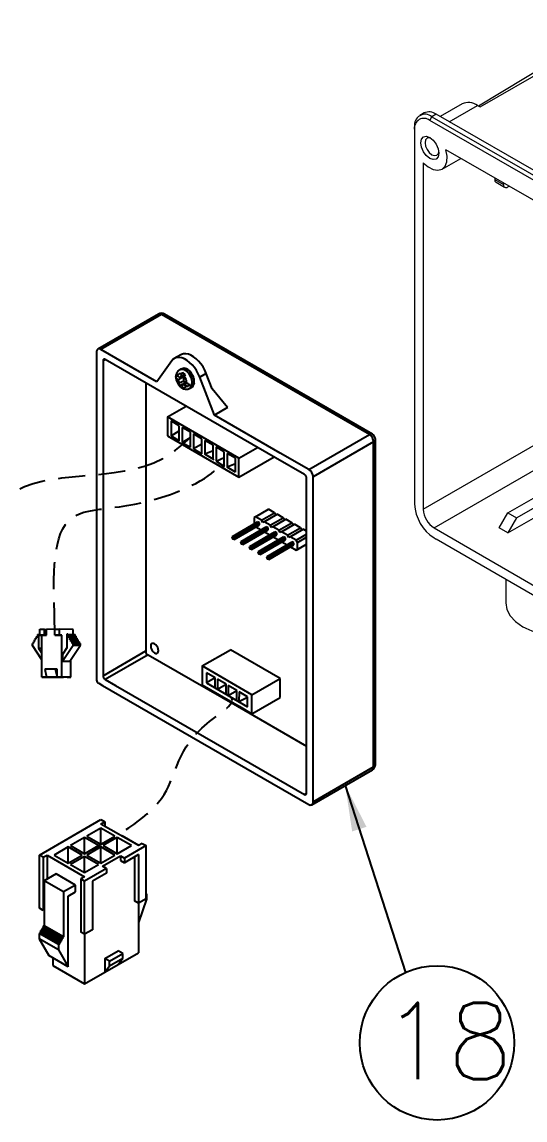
# Model space of a CAD drawing. Extents: x 7948 to 8542, y -4601 to -4181.
# Drawn here: x 8253.1 to 8286, y -4439.2 to -4367.5 of the extents above; entities that cross this region are included whole.
import ezdxf

# ---------------------------------------------------------------- set-up
doc = ezdxf.new("R2010")
doc.units = 0
doc.header["$LTSCALE"] = 7
doc.header["$MEASUREMENT"] = 0
doc.linetypes.add('HIDDEN', pattern=[0.375, 0.25, -0.125])
doc.layers.get('0').update_dxf_attribs({"color": 2, "linetype": 'CONTINUOUS'})
doc.layers.add('D', color=2, linetype='CONTINUOUS')
doc.layers.add('Layer 1', color=7, linetype='CONTINUOUS')
doc.styles.add('ROMANS', font='romans')
doc.styles.add('STYLE', font='romans.shx', dxfattribs={"bigfont": 'whgtxt.shx'})
doc.dimstyles.new('A-3', dxfattribs={"dimscale": 0, "dimtxt": 2.8, "dimasz": 2, "dimexe": 0.7, "dimexo": 0.5, "dimgap": 1, "dimtad": 1, "dimdec": 4, "dimdsep": 46, "dimtxsty": 'ROMANS', "dimcen": 0, "dimclrd": 3, "dimclre": 3, "dimclrt": 2, "dimadec": 4, "dimazin": 2, "dimtfac": 1, "dimtdec": 4, "dimtmove": 0, "dimatfit": 0, "dimfxl": 0, "dimarcsym": 0})

msp = doc.modelspace()

# ---------------------------------------------------------------- linework, layer by layer
at = {"lineweight": 13}
for p, q in [((8291.37827, -4367.92992), (8282.96908, -4373.00263)), ((8283.0627, -4373.05667), (8292.67935, -4367.50509)), ((8281.89307, -4372.85969), (8280.46889, -4373.68185)), ((8281.05461, -4374.01998), (8282.89299, -4372.9587)), ((8282.89299, -4372.9587), (8283.0627, -4373.05667)), ((8279.40605, -4373.45087), (8279.12321, -4373.61415)), ((8279.78172, -4373.93831), (8279.92314, -4373.69336)), ((8280.20599, -4373.53008), (8279.92314, -4373.69336)), ((8279.92314, -4373.69336), (8314.42996, -4393.61372)), ((8290.10548, -4379.24494), (8280.20599, -4373.53008)), ((8278.79177, -4374.50998), (8278.79177, -4374.3467)), ((8314.28853, -4393.85867), (8279.78172, -4373.93831)), ((8278.79177, -4374.50998), (8278.79177, -4399.00621)), ((8313.23973, -4394.55967), (8280.83053, -4375.85024)), ((8280.58166, -4377.12038), (8281.80619, -4376.41347)), ((8279.35746, -4376.7009), (8279.35746, -4399.33277)), ((8284.02436, -4377.694), (8284.02436, -4377.79233)), ((8284.02436, -4377.79233), (8284.59005, -4378.11889)), ((8284.10722, -4377.97547), (8284.67291, -4378.30203)), ((8284.59005, -4378.11889), (8284.59005, -4378.02056)), ((8284.87289, -4378.28223), (8284.9581, -4378.23304)), ((8279.35746, -4399.33277), (8291.09543, -4392.55658)), ((8280.06457, -4400.55751), (8291.80254, -4393.78133)), ((8284.87289, -4399.57772), (8293.92386, -4394.35271)), ((8285.43858, -4399.90428), (8294.48954, -4394.67927)), ((8284.87289, -4400.88408), (8294.06528, -4395.57742)), ((8284.30721, -4400.55751), (8284.87289, -4399.57772)), ((8284.87289, -4399.57772), (8285.43858, -4399.90428)), ((8285.43858, -4399.90428), (8284.87289, -4400.88408)), ((8280.06457, -4400.55751), (8293.38646, -4408.24808)), ((8284.87289, -4400.88408), (8284.30721, -4400.55751)), ((8280.06457, -4401.21075), (8280.20599, -4401.29241)), ((8293.38646, -4408.90131), (8280.20599, -4401.29241)), ((8284.74985, -4403.91553), (8284.74985, -4405.45655)), ((8285.8624, -4407.00747), (8286.00385, -4407.08915))]:
    msp.add_line(p, q, dxfattribs=at)
for p, q in [((8262.05615, -4386.58911), (8258.09635, -4388.87505)), ((8262.25613, -4386.60891), (8258.29634, -4388.89486)), ((8273.00924, -4392.81655), (8262.25613, -4386.60891)), ((8273.09778, -4392.73241), (8262.45612, -4386.58911)), ((8258.01349, -4389.05819), (8258.01349, -4393.56514)), ((8261.96211, -4391.01106), (8258.29634, -4388.89486)), ((8263.51438, -4389.24472), (8263.09011, -4389.48964)), ((8258.5792, -4389.54808), (8258.43776, -4389.62973)), ((8258.43776, -4389.62973), (8258.43776, -4393.56514)), ((8269.69543, -4395.96534), (8258.57918, -4389.54806)), ((8262.9215, -4389.64603), (8261.96211, -4391.01106)), ((8263.57138, -4390.16293), (8263.45906, -4390.21909)), ((8263.20016, -4390.69359), (8263.21377, -4390.60183)), ((8263.32793, -4390.63164), (8263.20016, -4390.69359)), ((8263.21308, -4390.55113), (8263.20605, -4390.65388)), ((8263.21377, -4390.60183), (8263.24198, -4390.50368)), ((8263.23976, -4390.77685), (8263.34272, -4390.89112)), ((8263.28251, -4390.58268), (8263.38606, -4390.6943)), ((8263.72237, -4390.68254), (8263.34272, -4390.89112)), ((8263.41902, -4391.08268), (8263.71997, -4390.95113)), ((8263.46718, -4390.71819), (8263.77452, -4390.58919)), ((8263.56691, -4390.51272), (8263.51132, -4390.66349)), ((8263.79108, -4390.5412), (8263.51132, -4390.66349)), ((8263.62568, -4390.40929), (8263.79781, -4390.54657)), ((8263.72237, -4390.68254), (8263.66366, -4390.63572)), ((8263.7429, -4390.65308), (8263.68971, -4390.80576)), ((8265.18288, -4390.46166), (8264.75861, -4390.70658)), ((8265.718, -4393.17929), (8264.75861, -4390.70658)), ((8265.57071, -4391.46126), (8265.18288, -4390.46166)), ((8261.2379, -4391.08291), (8261.2379, -4393.56514)), ((8263.41299, -4391.21178), (8263.41902, -4391.08268)), ((8263.60951, -4391.19523), (8263.43388, -4391.28039)), ((8263.60601, -4391.41766), (8263.43388, -4391.28039)), ((8263.59741, -4391.22495), (8263.58898, -4391.35214)), ((8263.84881, -4391.04735), (8263.62424, -4391.1789)), ((8263.72267, -4391.19414), (8263.91599, -4391.08793)), ((8263.72267, -4391.19414), (8263.87338, -4391.28218)), ((8263.91613, -4391.08801), (8263.76601, -4390.99732)), ((8263.77322, -4391.09163), (8263.7907, -4391.01224)), ((8264.00402, -4391.23208), (8263.98971, -4391.32328)), ((8264.03153, -4391.13337), (8264.00402, -4391.23208)), ((8264.07728, -4391.45555), (8264.18961, -4391.39938)), ((8264.20989, -4391.38808), (8264.18961, -4391.39938)), ((8266.56652, -4392.68945), (8265.57071, -4391.46126)), ((8262.65211, -4393.30387), (8263.86862, -4392.60159)), ((8266.56652, -4392.68945), (8265.718, -4393.17929)), ((8275.83258, -4394.44643), (8273.00924, -4392.81655)), ((8276.03257, -4394.42663), (8273.09778, -4392.73241)), ((8258.01349, -4393.56514), (8258.01349, -4410.49924)), ((8258.43776, -4393.56514), (8258.43776, -4410.20656)), ((8261.2379, -4393.56514), (8261.2379, -4407.77319)), ((8262.65211, -4393.30387), (8262.65211, -4394.54005)), ((8267.31774, -4395.99728), (8262.65211, -4393.30387)), ((8263.41579, -4393.87538), (8262.87839, -4393.56514)), ((8262.87839, -4393.56514), (8262.87839, -4394.54499)), ((8270.01617, -4395.66057), (8265.718, -4393.17929)), ((8262.65211, -4394.54005), (8267.31774, -4397.23914)), ((8262.87839, -4394.54499), (8263.41579, -4394.22205)), ((8262.87839, -4394.54499), (8263.41579, -4394.85523)), ((8263.41579, -4394.85523), (8263.41579, -4393.87538)), ((8263.61378, -4393.98967), (8263.61378, -4394.96952)), ((8264.15118, -4394.29991), (8263.61378, -4393.98967)), ((8264.15118, -4395.27976), (8264.15118, -4394.29991)), ((8264.34917, -4394.41421), (8264.34917, -4395.39406)), ((8264.88657, -4394.72444), (8264.34917, -4394.41421)), ((8271.87279, -4396.73238), (8275.83258, -4394.44643)), ((8263.61378, -4394.96952), (8264.15118, -4394.64766)), ((8263.61378, -4394.96952), (8264.15118, -4395.27976)), ((8264.88657, -4395.08382), (8264.34917, -4395.39406)), ((8264.88657, -4395.70429), (8264.88657, -4394.72444)), ((8265.08456, -4394.83874), (8265.08456, -4395.73727)), ((8265.62196, -4395.14897), (8265.08456, -4394.83874)), ((8265.62196, -4396.07088), (8265.62196, -4395.14897)), ((8265.81995, -4395.26327), (8265.81995, -4396.19379)), ((8266.35735, -4395.57351), (8265.81995, -4395.26327)), ((8276.11543, -4394.93633), (8272.15563, -4397.22227)), ((8276.11543, -4416.16639), (8276.11543, -4394.93633)), ((8276.23258, -4416.00311), (8276.23258, -4394.77305)), ((8264.34917, -4395.39406), (8264.88657, -4395.70429)), ((8265.62196, -4395.50835), (8265.08456, -4395.73727)), ((8265.62196, -4396.07088), (8265.08456, -4395.73727)), ((8265.81995, -4396.19379), (8266.35735, -4395.96297)), ((8266.35735, -4396.5274), (8266.35735, -4395.57351)), ((8266.55534, -4395.6878), (8266.55534, -4396.58634)), ((8267.09274, -4395.99804), (8266.55534, -4395.6878)), ((8267.31774, -4395.99728), (8268.53425, -4395.29501)), ((8267.31774, -4397.23914), (8269.60985, -4395.91594)), ((8271.58994, -4397.05902), (8269.69543, -4395.96534)), ((8271.87279, -4396.73238), (8270.01617, -4395.66057)), ((8265.81995, -4396.19379), (8266.36722, -4396.53353)), ((8267.09274, -4396.35742), (8266.55534, -4396.58634)), ((8267.09274, -4396.91995), (8266.55534, -4396.58634)), ((8267.09274, -4396.91995), (8267.09274, -4395.99804)), ((8267.31774, -4397.23914), (8267.31774, -4395.99728)), ((8271.73137, -4417.8808), (8271.73137, -4397.30397)), ((8272.15563, -4418.45233), (8272.15563, -4397.22227)), ((8268.39382, -4399.81951), (8269.24235, -4399.32967)), ((8268.7898, -4400.04811), (8269.63833, -4399.55826)), ((8269.63833, -4399.55826), (8269.24235, -4399.32967)), ((8269.72318, -4399.70522), (8269.63833, -4399.55826)), ((8266.89476, -4401.10948), (8268.53524, -4400.16245)), ((8267.00789, -4401.17479), (8268.64838, -4400.22776)), ((8268.39382, -4399.81951), (8268.30897, -4399.86851)), ((8268.30897, -4399.86851), (8268.30897, -4400.29307)), ((8268.7898, -4400.04811), (8268.39382, -4399.81951)), ((8268.64838, -4400.22776), (8268.53524, -4400.16245)), ((8268.64838, -4400.35841), (8268.64838, -4400.22776)), ((8268.87465, -4400.19508), (8268.7898, -4400.04811)), ((8268.95951, -4400.14608), (8268.87465, -4400.19508)), ((8268.95951, -4400.14608), (8269.80803, -4399.65623)), ((8269.35549, -4400.37467), (8268.95951, -4400.14608)), ((8269.35549, -4400.37467), (8270.20401, -4399.88483)), ((8269.52519, -4400.47264), (8270.37372, -4399.98279)), ((8270.20401, -4399.88483), (8269.80803, -4399.65623)), ((8269.92117, -4400.70123), (8270.7697, -4400.21139)), ((8270.28886, -4400.03178), (8270.20401, -4399.88483)), ((8270.7697, -4400.21139), (8270.37372, -4399.98279)), ((8270.85455, -4400.35835), (8270.7697, -4400.21139)), ((8267.00789, -4401.30544), (8268.64838, -4400.35841)), ((8267.46044, -4401.43604), (8269.10093, -4400.48901)), ((8267.57358, -4401.50136), (8269.21407, -4400.55432)), ((8267.57358, -4401.632), (8269.21407, -4400.68497)), ((8268.02613, -4401.76261), (8269.66661, -4400.81557)), ((8268.13926, -4401.82792), (8269.77975, -4400.88089)), ((8268.42207, -4400.48905), (8268.76146, -4400.68498)), ((8268.98775, -4400.81562), (8269.32715, -4401.01154)), ((8269.21407, -4400.55432), (8269.10093, -4400.48901)), ((8269.21407, -4400.68497), (8269.21407, -4400.55432)), ((8269.44034, -4400.52164), (8269.35549, -4400.37467)), ((8269.52519, -4400.47264), (8269.44034, -4400.52164)), ((8269.92117, -4400.70123), (8269.52519, -4400.47264)), ((8269.77975, -4400.88089), (8269.66661, -4400.81557)), ((8269.77975, -4401.01153), (8269.77975, -4400.88089)), ((8270.00602, -4400.8482), (8269.92117, -4400.70123)), ((8270.09088, -4400.7992), (8270.00602, -4400.8482)), ((8270.09088, -4400.7992), (8270.93941, -4400.30936)), ((8270.48686, -4401.0278), (8270.09088, -4400.7992)), ((8270.48686, -4401.0278), (8271.33539, -4400.53795)), ((8270.65656, -4401.12577), (8271.50509, -4400.63592)), ((8271.33539, -4400.53795), (8270.93941, -4400.30936)), ((8271.05254, -4401.35436), (8271.73137, -4400.96248)), ((8271.42023, -4400.68491), (8271.33539, -4400.53795)), ((8271.73137, -4400.76655), (8271.50509, -4400.63592)), ((8266.87085, -4401.19871), (8266.89476, -4401.10948)), ((8266.91866, -4401.22631), (8266.87085, -4401.19871)), ((8266.87085, -4401.19871), (8266.87085, -4401.25392)), ((8266.87085, -4401.25392), (8266.91866, -4401.28153)), ((8266.89476, -4401.10948), (8267.00789, -4401.17479)), ((8267.00789, -4401.17479), (8266.91866, -4401.22631)), ((8266.91866, -4401.28153), (8266.91866, -4401.22631)), ((8267.00789, -4401.30544), (8266.91866, -4401.28153)), ((8267.00789, -4401.17479), (8267.00789, -4401.30544)), ((8267.43653, -4401.52527), (8267.46044, -4401.43604)), ((8267.48435, -4401.55287), (8267.43653, -4401.52527)), ((8267.43653, -4401.52527), (8267.43653, -4401.58049)), ((8267.43653, -4401.58049), (8267.48435, -4401.60809)), ((8267.46044, -4401.43604), (8267.57358, -4401.50136)), ((8267.57358, -4401.50136), (8267.48435, -4401.55287)), ((8267.48435, -4401.60809), (8267.48435, -4401.55287)), ((8267.57358, -4401.632), (8267.48435, -4401.60809)), ((8267.57358, -4401.50136), (8267.57358, -4401.632)), ((8268.13926, -4401.95857), (8269.77975, -4401.01153)), ((8268.59181, -4402.08917), (8270.2323, -4401.14214)), ((8268.70495, -4402.15448), (8270.34544, -4401.20745)), ((8268.70495, -4402.28513), (8270.34544, -4401.3381)), ((8269.1575, -4402.41573), (8270.79798, -4401.4687)), ((8269.27063, -4402.48105), (8270.91112, -4401.53401)), ((8269.27063, -4402.61169), (8270.91112, -4401.66466)), ((8269.55344, -4401.14218), (8269.89283, -4401.33811)), ((8270.11912, -4401.46874), (8270.45852, -4401.66467)), ((8270.34544, -4401.20745), (8270.2323, -4401.14214)), ((8270.34544, -4401.3381), (8270.34544, -4401.20745)), ((8270.57171, -4401.17477), (8270.48686, -4401.0278)), ((8270.65656, -4401.12577), (8270.57171, -4401.17477)), ((8271.05254, -4401.35436), (8270.65656, -4401.12577)), ((8270.91112, -4401.53401), (8270.79798, -4401.4687)), ((8270.91112, -4401.66466), (8270.91112, -4401.53401)), ((8271.1374, -4401.50133), (8271.05254, -4401.35436)), ((8271.05254, -4402.00759), (8271.73137, -4401.61572)), ((8271.1374, -4401.50133), (8271.73137, -4401.15844)), ((8271.1374, -4401.95859), (8271.1374, -4401.50133)), ((8271.1374, -4401.95859), (8271.73137, -4401.6157)), ((8268.00222, -4401.85183), (8268.02613, -4401.76261)), ((8268.05003, -4401.87944), (8268.00222, -4401.85183)), ((8268.00222, -4401.85183), (8268.00222, -4401.90705)), ((8268.00222, -4401.90705), (8268.05003, -4401.93465)), ((8268.02613, -4401.76261), (8268.13926, -4401.82792)), ((8268.13926, -4401.82792), (8268.05003, -4401.87944)), ((8268.05003, -4401.93465), (8268.05003, -4401.87944)), ((8268.13926, -4401.95857), (8268.05003, -4401.93465)), ((8268.13926, -4401.82792), (8268.13926, -4401.95857)), ((8268.5679, -4402.17839), (8268.59181, -4402.08917)), ((8268.61572, -4402.206), (8268.5679, -4402.17839)), ((8268.5679, -4402.17839), (8268.5679, -4402.23361)), ((8268.5679, -4402.23361), (8268.61572, -4402.26122)), ((8268.59181, -4402.08917), (8268.70495, -4402.15448)), ((8268.70495, -4402.15448), (8268.61572, -4402.206)), ((8268.61572, -4402.26122), (8268.61572, -4402.206)), ((8268.70495, -4402.28513), (8268.61572, -4402.26122)), ((8268.70495, -4402.15448), (8268.70495, -4402.28513)), ((8269.13359, -4402.50496), (8269.1575, -4402.41573)), ((8269.1575, -4402.41573), (8269.27063, -4402.48105)), ((8270.68481, -4401.79531), (8271.05254, -4402.00759)), ((8271.05254, -4402.00759), (8271.1374, -4401.95859)), ((8269.18141, -4402.53256), (8269.13359, -4402.50496)), ((8269.13359, -4402.50496), (8269.13359, -4402.56018)), ((8269.13359, -4402.56018), (8269.18141, -4402.58778)), ((8269.27063, -4402.48105), (8269.18141, -4402.53256)), ((8269.18141, -4402.58778), (8269.18141, -4402.53256)), ((8269.27063, -4402.61169), (8269.18141, -4402.58778)), ((8269.27063, -4402.48105), (8269.27063, -4402.61169)), ((8254.3057, -4407.56587), (8254.30621, -4407.17613)), ((8254.30621, -4407.17613), (8254.60615, -4407.17485)), ((8254.60563, -4407.56459), (8254.60615, -4407.17485)), ((8254.60615, -4407.17485), (8254.74958, -4407.17803)), ((8254.74906, -4407.56776), (8254.74958, -4407.17803)), ((8255.2983, -4407.17569), (8254.74958, -4407.17803)), ((8255.29779, -4407.56163), (8255.2983, -4407.1719)), ((8255.2983, -4407.1719), (8255.59824, -4407.17062)), ((8255.59772, -4407.56036), (8255.59824, -4407.17062)), ((8256.4827, -4407.19021), (8255.59824, -4407.17062)), ((8256.48229, -4407.50356), (8256.4827, -4407.19021)), ((8253.82741, -4408.22283), (8253.82756, -4408.10331)), ((8253.82756, -4408.10331), (8253.89678, -4408.10302)), ((8253.89678, -4408.10302), (8253.89694, -4407.9835)), ((8253.89694, -4407.9835), (8253.96615, -4407.9832)), ((8253.96615, -4407.9832), (8253.96631, -4407.86368)), ((8253.96631, -4407.86368), (8254.03553, -4407.86339)), ((8254.03553, -4407.86339), (8254.03569, -4407.74387)), ((8254.03569, -4407.74387), (8254.1049, -4407.74357)), ((8254.1049, -4407.74357), (8254.10506, -4407.62405)), ((8254.10506, -4407.62405), (8254.17428, -4407.62376)), ((8254.17428, -4407.62376), (8254.17443, -4407.50424)), ((8254.17443, -4407.50424), (8254.23211, -4407.50399)), ((8254.23211, -4407.50399), (8254.23093, -4408.39989)), ((8254.23211, -4407.50399), (8254.30578, -4407.50563)), ((8254.3057, -4407.56587), (8254.60563, -4407.56459)), ((8254.44912, -4407.56904), (8254.3057, -4407.56587)), ((8254.44551, -4410.2972), (8254.44912, -4407.56904)), ((8254.74906, -4407.56776), (8254.44912, -4407.56904)), ((8254.60563, -4407.56459), (8254.74906, -4407.56776)), ((8255.29779, -4407.56163), (8255.59772, -4407.56036)), ((8255.44122, -4407.56481), (8255.29779, -4407.56163)), ((8255.74115, -4407.56353), (8255.44122, -4407.56481)), ((8255.59772, -4407.56036), (8255.74115, -4407.56353)), ((8255.73753, -4410.29169), (8255.74115, -4407.56353)), ((8256.07786, -4407.49612), (8256.07668, -4408.39202)), ((8256.13554, -4407.49588), (8256.07786, -4407.49612)), ((8256.13538, -4407.6154), (8256.13554, -4407.49588)), ((8256.2046, -4407.6151), (8256.13538, -4407.6154)), ((8256.13554, -4407.49588), (8256.61363, -4407.50647)), ((8256.20444, -4407.73462), (8256.2046, -4407.6151)), ((8256.27366, -4407.73432), (8256.20444, -4407.73462)), ((8256.2046, -4407.6151), (8256.68269, -4407.62569)), ((8256.2735, -4407.85384), (8256.27366, -4407.73432)), ((8256.34271, -4407.85355), (8256.2735, -4407.85384)), ((8256.27366, -4407.73432), (8256.75175, -4407.74492)), ((8256.34256, -4407.97307), (8256.34271, -4407.85355)), ((8256.41177, -4407.97277), (8256.34256, -4407.97307)), ((8256.34271, -4407.85355), (8256.8208, -4407.86414)), ((8256.41161, -4408.09229), (8256.41177, -4407.97277)), ((8256.48083, -4408.092), (8256.41161, -4408.09229)), ((8256.41177, -4407.97277), (8256.88986, -4407.98336)), ((8256.48067, -4408.21152), (8256.48083, -4408.092)), ((8256.48083, -4408.092), (8256.95892, -4408.10259)), ((8256.61348, -4407.62416), (8256.61363, -4407.50647)), ((8256.68253, -4407.74338), (8256.68269, -4407.62569)), ((8256.75159, -4407.86261), (8256.75175, -4407.74492)), ((8256.82065, -4407.98183), (8256.8208, -4407.86414)), ((8256.8897, -4408.10105), (8256.88986, -4407.98336)), ((8256.95876, -4408.22211), (8256.95892, -4408.10259)), ((8261.2379, -4407.77319), (8261.2379, -4408.7533)), ((8254.44701, -4409.16822), (8253.82741, -4408.22283)), ((8254.23093, -4408.39989), (8254.44759, -4408.73047)), ((8254.23093, -4408.39989), (8254.44802, -4408.4047)), ((8255.79867, -4409.25372), (8256.48067, -4408.21152)), ((8255.79925, -4408.81596), (8255.79867, -4409.25372)), ((8256.07668, -4408.39202), (8255.79925, -4408.81596)), ((8256.27676, -4409.26431), (8256.95876, -4408.22211)), ((8256.48067, -4408.21152), (8256.95876, -4408.22211)), ((8258.43776, -4410.20656), (8261.2379, -4408.59007)), ((8261.37939, -4408.83498), (8258.57918, -4410.45151)), ((8261.2379, -4408.7533), (8267.21907, -4412.20616)), ((8264.91486, -4409.56915), (8266.75333, -4408.50782)), ((8270.00602, -4410.38556), (8266.75333, -4408.50782)), ((8255.79867, -4409.25372), (8256.27676, -4409.26431)), ((8256.33515, -4410.30493), (8256.33665, -4409.1728)), ((8264.91486, -4409.56915), (8264.91486, -4410.81029)), ((8268.16755, -4411.44689), (8264.91486, -4409.56915)), ((8254.74544, -4410.29592), (8254.44551, -4410.2972)), ((8254.44551, -4410.2972), (8255.04312, -4410.31044)), ((8255.31877, -4409.77067), (8254.62661, -4409.77363)), ((8254.62661, -4409.77363), (8254.74544, -4410.29592)), ((8254.69068, -4410.29837), (8255.12904, -4410.2965)), ((8254.88191, -4410.3026), (8254.69068, -4410.29837)), ((8255.4376, -4410.29297), (8254.74544, -4410.29592)), ((8254.88406, -4410.29754), (8254.88191, -4410.3026)), ((8255.32028, -4410.30073), (8254.88191, -4410.3026)), ((8255.04312, -4410.31044), (8255.27384, -4410.30946)), ((8255.12904, -4410.2965), (8255.32028, -4410.30073)), ((8255.43035, -4410.305), (8255.13041, -4410.30628)), ((8255.13041, -4410.30628), (8255.27384, -4410.30946)), ((8255.22133, -4410.2961), (8255.6597, -4410.29423)), ((8255.41257, -4410.30034), (8255.22133, -4410.2961)), ((8255.27385, -4410.30567), (8255.27384, -4410.30946)), ((8255.31877, -4409.77067), (8255.4376, -4410.29297)), ((8255.43829, -4409.77332), (8255.31877, -4409.77067)), ((8255.41471, -4410.29528), (8255.41257, -4410.30034)), ((8255.85093, -4410.29847), (8255.41257, -4410.30034)), ((8255.57377, -4410.30818), (8255.43035, -4410.305)), ((8255.4376, -4410.29297), (8255.43829, -4409.77332)), ((8255.73753, -4410.29169), (8255.4376, -4410.29297)), ((8255.57377, -4410.30818), (8255.80449, -4410.30719)), ((8255.6597, -4410.29423), (8255.85093, -4410.29847)), ((8255.961, -4410.30274), (8255.66107, -4410.30402)), ((8255.66107, -4410.30402), (8255.80449, -4410.30719)), ((8256.33515, -4410.30493), (8255.73753, -4410.29169)), ((8255.8045, -4410.3034), (8255.80449, -4410.30719)), ((8256.10443, -4410.30591), (8255.961, -4410.30274)), ((8256.10443, -4410.30591), (8256.33515, -4410.30493)), ((8265.76338, -4410.35295), (8265.1977, -4410.02639)), ((8265.1977, -4410.02639), (8265.1977, -4410.67962)), ((8258.16707, -4410.70353), (8258.40831, -4410.8428)), ((8258.29634, -4410.77815), (8258.40831, -4410.8428)), ((8258.40831, -4410.8428), (8271.87279, -4418.61567)), ((8258.57918, -4410.45151), (8259.25698, -4410.8428)), ((8259.25698, -4410.8428), (8271.58994, -4417.96246)), ((8264.91486, -4410.81029), (8267.33283, -4412.20616)), ((8265.76338, -4410.35306), (8265.1977, -4410.67962)), ((8265.1977, -4410.67962), (8267.8847, -4412.2308)), ((8265.76338, -4411.00618), (8265.76338, -4410.35295)), ((8266.47049, -4410.76115), (8265.90481, -4410.43459)), ((8265.90481, -4410.43459), (8265.90481, -4411.08782)), ((8265.90481, -4411.08782), (8266.47049, -4410.76115)), ((8266.47049, -4411.41439), (8266.47049, -4410.76115)), ((8266.61191, -4410.8428), (8266.60191, -4411.49026)), ((8267.1776, -4411.16936), (8266.61191, -4410.8428)), ((8268.16755, -4411.44689), (8270.00602, -4410.38556)), ((8270.00602, -4411.6267), (8270.00602, -4410.38556)), ((8266.60191, -4411.49026), (8267.1776, -4411.16936)), ((8267.1776, -4411.82259), (8267.1776, -4411.16936)), ((8267.31902, -4411.251), (8267.30693, -4411.89725)), ((8267.30693, -4411.89725), (8267.8847, -4411.61873)), ((8267.8847, -4411.57756), (8267.31902, -4411.251)), ((8267.8847, -4412.2308), (8267.8847, -4411.57756)), ((8268.16755, -4412.68803), (8268.16755, -4411.44689)), ((8268.16755, -4412.68803), (8270.00602, -4411.6267)), ((8267.21907, -4412.20616), (8271.73137, -4414.81105)), ((8267.33283, -4412.20616), (8268.16755, -4412.68803)), ((8272.07277, -4418.63547), (8276.03257, -4416.34953)), ((8272.15563, -4418.45233), (8276.11543, -4416.16639)), ((8271.58994, -4417.96246), (8271.73137, -4417.88082)), ((8254.27972, -4421.923), (8258.30174, -4419.60113)), ((8258.30174, -4419.60113), (8258.5563, -4419.74809)), ((8258.30174, -4420.15956), (8257.38533, -4420.68859)), ((8258.30174, -4419.89504), (8258.5563, -4419.74809)), ((8260.7455, -4421.30579), (8258.30174, -4419.89504)), ((8259.21815, -4420.68859), (8258.30174, -4420.15956)), ((8258.30174, -4421.21762), (8258.30174, -4420.15956)), ((8258.5563, -4419.74809), (8258.5563, -4420.04199)), ((8257.2326, -4420.77676), (8256.31619, -4421.30579)), ((8258.14901, -4421.30579), (8257.2326, -4420.77676)), ((8257.2326, -4421.83483), (8257.2326, -4420.77676)), ((8257.38533, -4420.68859), (8258.30174, -4421.21762)), ((8258.30174, -4421.21762), (8259.21815, -4420.68859)), ((8259.37089, -4420.77676), (8258.45448, -4421.30579)), ((8260.2873, -4421.30579), (8259.37089, -4420.77676)), ((8259.37089, -4421.83483), (8259.37089, -4420.77676)), ((8259.65103, -4420.67397), (8259.67636, -4420.65934)), ((8260.77083, -4421.29117), (8259.67636, -4420.65934)), ((8256.16345, -4421.39397), (8255.24704, -4421.923)), ((8257.07986, -4421.923), (8256.16345, -4421.39397)), ((8256.16345, -4422.45203), (8256.16345, -4421.39397)), ((8256.31619, -4421.30579), (8257.2326, -4421.83483)), ((8257.2326, -4421.83483), (8258.14901, -4421.30579)), ((8258.30174, -4421.39397), (8257.38533, -4421.923)), ((8259.21815, -4421.923), (8258.30174, -4421.39397)), ((8258.30174, -4422.45203), (8258.30174, -4421.39397)), ((8258.45448, -4421.30579), (8259.37089, -4421.83483)), ((8259.37089, -4421.83483), (8260.2873, -4421.30579)), ((8261.25462, -4421.30579), (8259.82909, -4422.12873)), ((8261.00006, -4421.15884), (8260.7455, -4421.30579)), ((8261.00006, -4421.15884), (8261.25462, -4421.30579)), ((8261.25462, -4424.77446), (8261.25462, -4421.30579)), ((8254.53428, -4422.06995), (8254.27972, -4421.923)), ((8254.27972, -4425.39166), (8254.27972, -4421.923)), ((8254.53428, -4422.06995), (8254.78884, -4421.923)), ((8254.53428, -4422.06995), (8254.53428, -4425.53862)), ((8254.78884, -4421.923), (8257.2326, -4423.33375)), ((8254.78884, -4421.923), (8254.78884, -4423.48085)), ((8255.24704, -4421.923), (8256.16345, -4422.45203)), ((8256.16345, -4422.45203), (8257.07986, -4421.923)), ((8257.2326, -4422.01117), (8256.31619, -4422.5402)), ((8258.14901, -4422.5402), (8257.2326, -4422.01117)), ((8257.2326, -4423.06924), (8257.2326, -4422.01117)), ((8257.38533, -4421.923), (8258.30174, -4422.45203)), ((8258.30174, -4422.45203), (8259.21815, -4421.923)), ((8258.40357, -4422.65777), (8259.57454, -4421.98178)), ((8259.57454, -4421.98178), (8259.82909, -4422.12873)), ((8259.57454, -4421.98178), (8259.57454, -4422.27574)), ((8259.57454, -4422.27574), (8259.82909, -4422.42269)), ((8260.7455, -4421.89366), (8259.82909, -4422.42269)), ((8259.82909, -4422.12873), (8259.82909, -4422.42269)), ((8260.49095, -4422.04061), (8260.49095, -4424.92141)), ((8260.7455, -4421.89366), (8260.7455, -4425.06837)), ((8255.37432, -4423.14286), (8254.58519, -4423.59841)), ((8256.64712, -4423.87762), (8255.37432, -4423.14286)), ((8256.31619, -4422.5402), (8257.2326, -4423.06923)), ((8257.2326, -4423.06923), (8258.14901, -4422.5402)), ((8258.65812, -4422.80472), (8257.2326, -4423.62766)), ((8258.65812, -4423.09868), (8257.74172, -4423.62771)), ((8258.65812, -4422.80472), (8258.40357, -4422.65777)), ((8258.65812, -4422.80472), (8258.65812, -4423.09868)), ((8255.85798, -4424.33318), (8254.58519, -4423.59841)), ((8254.58519, -4423.59841), (8254.58519, -4426.53796)), ((8256.64712, -4423.87762), (8255.85798, -4424.33318)), ((8256.64712, -4424.31855), (8256.64712, -4423.87762)), ((8257.2326, -4423.33375), (8256.97804, -4423.4807)), ((8256.97804, -4423.4807), (8256.97804, -4426.94937)), ((8257.2326, -4423.62766), (8256.97804, -4423.4807)), ((8257.2326, -4427.09632), (8257.2326, -4423.62766)), ((8257.74172, -4423.62771), (8257.74172, -4426.80242)), ((8255.85798, -4424.33318), (8255.85798, -4427.27273)), ((8256.16345, -4424.59777), (8256.64712, -4424.31855)), ((8256.16345, -4429.21286), (8256.16345, -4424.59777)), ((8261.28008, -4424.44833), (8261.25462, -4424.43363)), ((8261.25462, -4424.46303), (8261.28008, -4424.44833)), ((8261.28008, -4424.44833), (8261.28008, -4424.80108)), ((8254.53428, -4425.53862), (8254.27972, -4425.39166)), ((8260.7455, -4425.06837), (8260.49095, -4424.92141)), ((8261.25462, -4424.77446), (8260.7455, -4425.06837)), ((8261.28008, -4424.80108), (8260.7455, -4426.33441)), ((8260.7455, -4425.06837), (8260.7455, -4428.30192)), ((8254.58519, -4425.50923), (8254.53428, -4425.53862)), ((8254.45282, -4426.76723), (8254.38663, -4426.80544)), ((8255.65943, -4427.54021), (8254.38663, -4426.80544)), ((8254.38663, -4426.80544), (8254.38663, -4426.88187)), ((8254.51901, -4426.65259), (8254.45282, -4426.6908)), ((8255.72561, -4427.42557), (8254.45282, -4426.6908)), ((8254.45282, -4426.6908), (8254.45282, -4426.76723)), ((8255.72561, -4427.502), (8254.45282, -4426.76723)), ((8254.58519, -4426.53796), (8254.51901, -4426.57617)), ((8255.7918, -4427.31093), (8254.51901, -4426.57617)), ((8254.51901, -4426.57617), (8254.51901, -4426.65259)), ((8255.7918, -4427.38736), (8254.51901, -4426.65259)), ((8255.85798, -4427.27273), (8254.58519, -4426.53796)), ((8257.74172, -4426.80242), (8257.2326, -4427.09632)), ((8254.32045, -4426.9965), (8254.25427, -4427.03471)), ((8255.52706, -4427.76948), (8254.25427, -4427.03471)), ((8254.25427, -4427.03471), (8254.25427, -4427.38746)), ((8255.52706, -4428.12222), (8254.25427, -4427.38746)), ((8254.25427, -4427.38746), (8254.89066, -4428.47809)), ((8254.38663, -4426.88187), (8254.32045, -4426.92007)), ((8255.59324, -4427.65484), (8254.32045, -4426.92007)), ((8254.32045, -4426.92007), (8254.32045, -4426.9965)), ((8255.59324, -4427.73127), (8254.32045, -4426.9965)), ((8255.65943, -4427.61663), (8254.38663, -4426.88187)), ((8255.72561, -4427.502), (8255.65943, -4427.54021)), ((8255.65943, -4427.54021), (8255.65943, -4427.61663)), ((8255.7918, -4427.38736), (8255.72561, -4427.42557)), ((8255.72561, -4427.42557), (8255.72561, -4427.502)), ((8255.85798, -4427.27273), (8255.7918, -4427.31093)), ((8255.7918, -4427.31093), (8255.7918, -4427.38736)), ((8257.2326, -4427.09632), (8256.97804, -4426.94937)), ((8257.2326, -4427.09632), (8257.2326, -4430.32987)), ((8255.59324, -4427.73127), (8255.52706, -4427.76948)), ((8255.52706, -4427.76948), (8255.52706, -4428.12222)), ((8255.52706, -4428.12222), (8256.16345, -4429.21286)), ((8255.65943, -4427.61663), (8255.59324, -4427.65484)), ((8255.59324, -4427.65484), (8255.59324, -4427.73127)), ((8258.5563, -4428.68385), (8259.4218, -4428.18421)), ((8259.72727, -4428.36055), (8259.4218, -4428.18421)), ((8256.16345, -4429.21286), (8254.89066, -4428.47809)), ((8255.16269, -4428.63513), (8255.16269, -4429.13494)), ((8258.5563, -4428.68385), (8258.5563, -4429.56572)), ((8258.86177, -4428.8602), (8258.5563, -4428.68385)), ((8258.86177, -4428.8602), (8259.72727, -4428.36055)), ((8258.86177, -4429.15415), (8259.72727, -4428.65451)), ((8258.86177, -4429.15415), (8258.86177, -4428.8602)), ((8259.4218, -4429.06607), (8260.7455, -4428.30192)), ((8259.4218, -4429.06607), (8259.72727, -4428.65451)), ((8259.72727, -4428.65451), (8259.72727, -4428.36055)), ((8255.16269, -4429.13494), (8257.2326, -4430.32987)), ((8257.2326, -4430.32987), (8258.5563, -4429.56572)), ((8258.5563, -4429.56572), (8259.4218, -4429.06607)), ((8258.5563, -4429.56572), (8258.86177, -4429.15415))]:
    msp.add_line(p, q)
at = {"lineweight": 13, "flags": 128}
for points in [[(8280.37569, -4376.07759), (8280.33048, -4376.31397), (8280.20172, -4376.46216), (8280.00903, -4376.4996), (8279.78172, -4376.42059), (8279.55442, -4376.23716), (8279.36172, -4375.97724), (8279.23297, -4375.68039), (8279.18775, -4375.39181), (8279.23297, -4375.15543), (8279.36172, -4375.00724), (8279.55442, -4374.9698), (8279.78172, -4375.04881), (8280.00903, -4375.23224), (8280.20172, -4375.49216), (8280.33048, -4375.78901), (8280.37569, -4376.07759)], [(8279.85734, -4375.09804), (8279.74996, -4375.07028), (8279.60314, -4375.0988), (8279.50504, -4375.21171), (8279.4706, -4375.39181), (8279.50504, -4375.61168), (8279.60314, -4375.83785), (8279.74996, -4376.03589), (8279.92314, -4376.17565), (8280.09633, -4376.23584), (8280.24314, -4376.20732), (8280.34124, -4376.09441), (8280.37087, -4375.9876)], [(8279.35746, -4376.7009), (8279.67784, -4376.97568), (8280.00705, -4377.14507), (8280.31712, -4377.1947), (8280.58172, -4377.12034), (8280.77839, -4376.92832), (8280.89043, -4376.63494), (8280.90831, -4376.26511), (8280.83053, -4375.85024)], [(8284.74985, -4405.45655), (8284.82286, -4405.88451), (8285.03911, -4406.29604), (8285.39026, -4406.6753), (8285.86284, -4407.00772), (8286.43868, -4407.28054), (8287.09565, -4407.48325), (8287.8085, -4407.60809), (8288.54985, -4407.65024), (8289.29119, -4407.60809), (8290.00404, -4407.48326), (8290.61142, -4407.29934)]]:
    msp.add_lwpolyline(points, dxfattribs=at)
at = {"flags": 128}
for points in [[(8264.75861, -4390.70658), (8264.66165, -4390.48838), (8264.5434, -4390.27796), (8264.40694, -4390.08077), (8264.2558, -4389.90191), (8264.09389, -4389.74603), (8263.9254, -4389.61714), (8263.75471, -4389.5186), (8263.58622, -4389.45296), (8263.42431, -4389.42191), (8263.27317, -4389.42626), (8263.13671, -4389.46589), (8263.01846, -4389.53979), (8262.9215, -4389.64603)], [(8265.18288, -4390.46166), (8265.08591, -4390.24346), (8264.96767, -4390.03304), (8264.8312, -4389.83585), (8264.68006, -4389.65699), (8264.51815, -4389.5011), (8264.34967, -4389.37222), (8264.17897, -4389.27368), (8264.01049, -4389.20803), (8263.84857, -4389.17699), (8263.69743, -4389.18133), (8263.56097, -4389.22097), (8263.51438, -4389.24472)], [(8264.24311, -4391.21609), (8264.25111, -4390.98674), (8264.18559, -4390.73464), (8264.05652, -4390.49817), (8263.88355, -4390.31333), (8263.69301, -4390.20826), (8263.51392, -4390.19896), (8263.45873, -4390.21925)], [(8263.57138, -4390.16293), (8263.62625, -4390.1428), (8263.80534, -4390.1521), (8263.99587, -4390.25716), (8264.16884, -4390.442), (8264.29791, -4390.67847), (8264.36343, -4390.93058), (8264.35543, -4391.15993)], [(8264.01757, -4391.47681), (8264.02242, -4391.47567), (8264.07728, -4391.45555)], [(8264.07728, -4391.45555), (8264.1628, -4391.38778), (8264.24311, -4391.21609)], [(8264.35543, -4391.15993), (8264.27513, -4391.33162), (8264.20989, -4391.38808)], [(8261.80359, -4408.13268), (8261.72492, -4408.10165), (8261.65396, -4408.10244), (8261.59764, -4408.13496), (8261.56149, -4408.19603), (8261.54903, -4408.27968), (8261.56149, -4408.37771), (8261.59764, -4408.48052), (8261.65396, -4408.57807), (8261.72492, -4408.66079), (8261.80359, -4408.72059), (8261.88225, -4408.75161), (8261.95321, -4408.75082), (8262.00953, -4408.7183), (8262.04569, -4408.65723), (8262.05814, -4408.57358), (8262.04569, -4408.47555), (8262.00953, -4408.37274), (8261.95321, -4408.27519), (8261.88225, -4408.19247), (8261.80359, -4408.13268)]]:
    msp.add_lwpolyline(points, dxfattribs=at)
at = {"lineweight": 13}
for centre, radius, start, end in [((8282.30715, -4373.77646), 1.00595, 54.382305, 114.3073356), ((8279.48149, -4374.23482), 0.69873, 50.7968348, 189.2140094), ((8279.73731, -4374.1843), 0.80477, 54.3827154, 114.3067846), ((8279.39528, -4374.41208), 0.61139, 50.7967001, 189.2141573), ((8284.21799, -4377.81504), 0.19496, 173.3113591, 235.3768962), ((8284.76248, -4378.14686), 0.17468, 170.7861794, 309.2032537), ((8281.55516, -4398.88046), 2.76624, 182.6054022, 237.3945706), ((8280.89268, -4399.26291), 1.53681, 182.605482, 237.3945181)]:
    msp.add_arc(centre, radius, start, end, dxfattribs=at)
for centre, radius, start, end in [((8262.25613, -4386.93553), 0.4, 60.0026883, 119.9973117), ((8262.13897, -4386.77247), 0.20119, 54.3828449, 114.3070718), ((8262.3733, -4386.77247), 0.20119, 65.6928339, 125.6172829), ((8258.18592, -4389.03022), 0.17468, 50.7969939, 189.2139427), ((8258.52397, -4389.61575), 0.08734, 50.7969063, 189.2142152), ((8263.97057, -4390.73774), 0.73186, 183.0632312, 220.3703323), ((8263.46004, -4390.69133), 0.20814, 59.1064085, 148.5332958), ((8263.18532, -4391.12712), 0.73186, 3.0632318, 40.3703319), ((8263.69585, -4391.17353), 0.20814, 239.1064083, 328.533296), ((8275.94975, -4394.60999), 0.20119, 65.6928339, 125.6172829), ((8275.50134, -4394.96428), 0.61472, 2.6055522, 57.3943864), ((8275.83258, -4394.77305), 0.4, 0, 60.0026883), ((8276.0324, -4394.75309), 0.20118, 294.3746878, 354.3052188), ((8271.42432, -4397.31794), 0.30736, 2.6054255, 57.3944514), ((8271.54154, -4397.25022), 0.61472, 2.6055522, 57.3943864), ((8258.7448, -4410.19259), 0.30736, 182.6054255, 237.3944514), ((8258.23918, -4410.48945), 0.2259, 182.4846519, 251.3836265), ((8275.83258, -4416.00311), 0.4, 299.9973117, 0), ((8276.0324, -4415.98315), 0.20118, 294.3746878, 354.3052188), ((8275.9276, -4416.19172), 0.18953, 303.6306822, 7.6814076), ((8271.64515, -4417.89478), 0.08734, 230.7969063, 9.2142152), ((8271.9832, -4418.4803), 0.17468, 230.7969939, 9.2139427)]:
    msp.add_arc(centre, radius, start, end)
at = {"color": 7, "linetype": 'Continuous'}
msp.add_arc((8258.23918, -4410.48945), 0.2259, 177.5077334, 177.5153481, dxfattribs=at)
for points, knots in [([(8263.45907, -4390.21908), (8263.42623, -4390.23885), (8263.36378, -4390.27645), (8263.29179, -4390.36174), (8263.24013, -4390.45327), (8263.22172, -4390.51987), (8263.21308, -4390.55113)], [0, 0, 0, 0, 0.292797513, 0.556796746, 0.791991372, 1, 1, 1, 1]), ([(8264.38604, -4391.12209), (8264.39344, -4391.06336), (8264.40881, -4390.94142), (8264.3654, -4390.72914), (8264.27887, -4390.52974), (8264.16715, -4390.36928), (8264.04018, -4390.24417), (8263.89299, -4390.1565), (8263.75657, -4390.11563), (8263.68282, -4390.13685), (8263.66005, -4390.1434)], [0, 0, 0, 0, 0.13789622, 0.28630258, 0.4306383, 0.5554297, 0.66794502, 0.79675445, 0.93725479, 1, 1, 1, 1]), ([(8263.2026, -4390.70435), (8263.20188, -4390.71294), (8263.19588, -4390.78465), (8263.23419, -4390.9356), (8263.31635, -4391.11846), (8263.38717, -4391.23182), (8263.42977, -4391.27161), (8263.43078, -4391.27256)], [0, 0, 0, 0, 0.04638166, 0.38724742, 0.71444967, 0.99318747, 1, 1, 1, 1]), ([(8263.23976, -4390.77685), (8263.22543, -4390.75586), (8263.20679, -4390.72857), (8263.20141, -4390.70015), (8263.20016, -4390.69359)], [0, 0, 0, 0, 0.76903001, 1, 1, 1, 1]), ([(8263.21377, -4390.60183), (8263.21021, -4390.58511), (8263.20645, -4390.56749), (8263.21323, -4390.55206), (8263.21358, -4390.55128)], [0, 0, 0, 0, 0.94896373, 1, 1, 1, 1]), ([(8263.24198, -4390.50368), (8263.24845, -4390.52431), (8263.25687, -4390.55112), (8263.2777, -4390.57676), (8263.28251, -4390.58268)], [0, 0, 0, 0, 0.76900418, 1, 1, 1, 1]), ([(8263.41902, -4391.08268), (8263.41918, -4391.07), (8263.4195, -4391.04463), (8263.40763, -4390.99833), (8263.38804, -4390.95277), (8263.36504, -4390.91577), (8263.34915, -4390.89822), (8263.34272, -4390.89112)], [0, 0, 0, 0, 0.21521743, 0.43053012, 0.64361597, 0.85582566, 1, 1, 1, 1]), ([(8263.38606, -4390.6943), (8263.39622, -4390.70271), (8263.41655, -4390.71953), (8263.44918, -4390.72523), (8263.47845, -4390.71501), (8263.49968, -4390.69251), (8263.50797, -4390.67185), (8263.51132, -4390.66349)], [0, 0, 0, 0, 0.21521743, 0.43053012, 0.64361597, 0.85582566, 1, 1, 1, 1]), ([(8263.56691, -4390.51272), (8263.57949, -4390.48586), (8263.59584, -4390.45093), (8263.62008, -4390.41711), (8263.62568, -4390.40929)], [0, 0, 0, 0, 0.76903001, 1, 1, 1, 1]), ([(8263.68971, -4390.80576), (8263.68673, -4390.81985), (8263.68079, -4390.84804), (8263.68913, -4390.8961), (8263.70949, -4390.94127), (8263.73694, -4390.97604), (8263.75763, -4390.9912), (8263.76601, -4390.99732)], [0, 0, 0, 0, 0.21521743, 0.43053012, 0.64361597, 0.85582566, 1, 1, 1, 1]), ([(8263.79781, -4390.54657), (8263.78131, -4390.57418), (8263.75986, -4390.61008), (8263.74608, -4390.64501), (8263.7429, -4390.65308)], [0, 0, 0, 0, 0.769004177, 1, 1, 1, 1]), ([(8263.43388, -4391.28039), (8263.42527, -4391.26533), (8263.41407, -4391.24576), (8263.41319, -4391.21816), (8263.41299, -4391.21178)], [0, 0, 0, 0, 0.76900418, 1, 1, 1, 1]), ([(8263.46017, -4391.30013), (8263.48703, -4391.32725), (8263.55771, -4391.39861), (8263.70352, -4391.47655), (8263.89203, -4391.51861), (8264.01456, -4391.4769), (8264.07727, -4391.45555)], [0, 0, 0, 0, 0.15666543, 0.41222619, 0.69917507, 1, 1, 1, 1]), ([(8263.58898, -4391.35214), (8263.59042, -4391.37199), (8263.59231, -4391.3978), (8263.60344, -4391.41394), (8263.60601, -4391.41766)], [0, 0, 0, 0, 0.769030007, 1, 1, 1, 1]), ([(8263.72267, -4391.19414), (8263.70969, -4391.18714), (8263.68374, -4391.17313), (8263.64758, -4391.1692), (8263.61908, -4391.17902), (8263.6023, -4391.19931), (8263.59881, -4391.21757), (8263.59741, -4391.22495)], [0, 0, 0, 0, 0.21521743, 0.43053012, 0.64361597, 0.85582566, 1, 1, 1, 1]), ([(8263.98971, -4391.32328), (8263.95813, -4391.31521), (8263.91706, -4391.30471), (8263.88158, -4391.28641), (8263.87338, -4391.28218)], [0, 0, 0, 0, 0.769004178, 1, 1, 1, 1]), ([(8263.91613, -4391.08801), (8263.94448, -4391.10199), (8263.98135, -4391.12017), (8264.02211, -4391.13089), (8264.03153, -4391.13337)], [0, 0, 0, 0, 0.76903001, 1, 1, 1, 1]), ([(8264.24311, -4391.21609), (8264.22534, -4391.22338), (8264.18882, -4391.23834), (8264.10697, -4391.24927), (8264.04318, -4391.23862), (8264.00402, -4391.23208)], [0, 0, 0, 0, 0.26778213, 0.55052139, 1, 1, 1, 1]), ([(8264.21195, -4391.38371), (8264.23101, -4391.37184), (8264.27395, -4391.3451), (8264.32437, -4391.28062), (8264.3647, -4391.20477), (8264.37924, -4391.14842), (8264.38604, -4391.12209)], [0, 0, 0, 0, 0.23088849, 0.52038208, 0.77600691, 1, 1, 1, 1]), ([(8264.38544, -4391.12206), (8264.38556, -4391.12266), (8264.38723, -4391.13124), (8264.37697, -4391.14558), (8264.36242, -4391.15527), (8264.35543, -4391.15993)], [0, 0, 0, 0, 0.03761315, 0.53754914, 1, 1, 1, 1])]:
    msp.add_open_spline(points, degree=3, knots=knots)
at = {"layer": 'D'}
msp.add_circle((8280.25389, -4434.18923), 5.04025, dxfattribs=at)
at = {"layer": 'Layer 1', "color": 1, "linetype": 'HIDDEN'}
for points in [[(8249.45406, -4404.72414), (8252.30394, -4398.40806), (8262.33648, -4396.01442), (8264.15118, -4394.64766)], [(8255.2983, -4407.1719), (8256.17024, -4400.09439), (8262.83492, -4398.36436), (8265.62196, -4396.07088), (8265.60989, -4396.06551)], [(8257.6908, -4421.57031), (8262.43292, -4417.9631), (8265.23741, -4413.32895), (8266.70059, -4411.54722), (8266.60191, -4411.49026)]]:
    msp.add_spline(points, degree=3, dxfattribs=at)

# ---------------------------------------------------------------- texts
at = {"color": 2, "linetype": 'Continuous', "insert": (8276.64035, -4431.56719), "char_height": 5, "attachment_point": 1, "style": 'STYLE'}
msp.add_mtext('18', dxfattribs=at)

# ---------------------------------------------------------------- leaders
msp.add_leader([(8274.26013, -4417.37274), (8278.18765, -4429.59197)], dimstyle='A-3', override={"dimscale": 1, "dimasz": 3, "dimtad": 0, "dimclrd": 256, "dimarcsym": 1})

doc.saveas('drawing.dxf')
